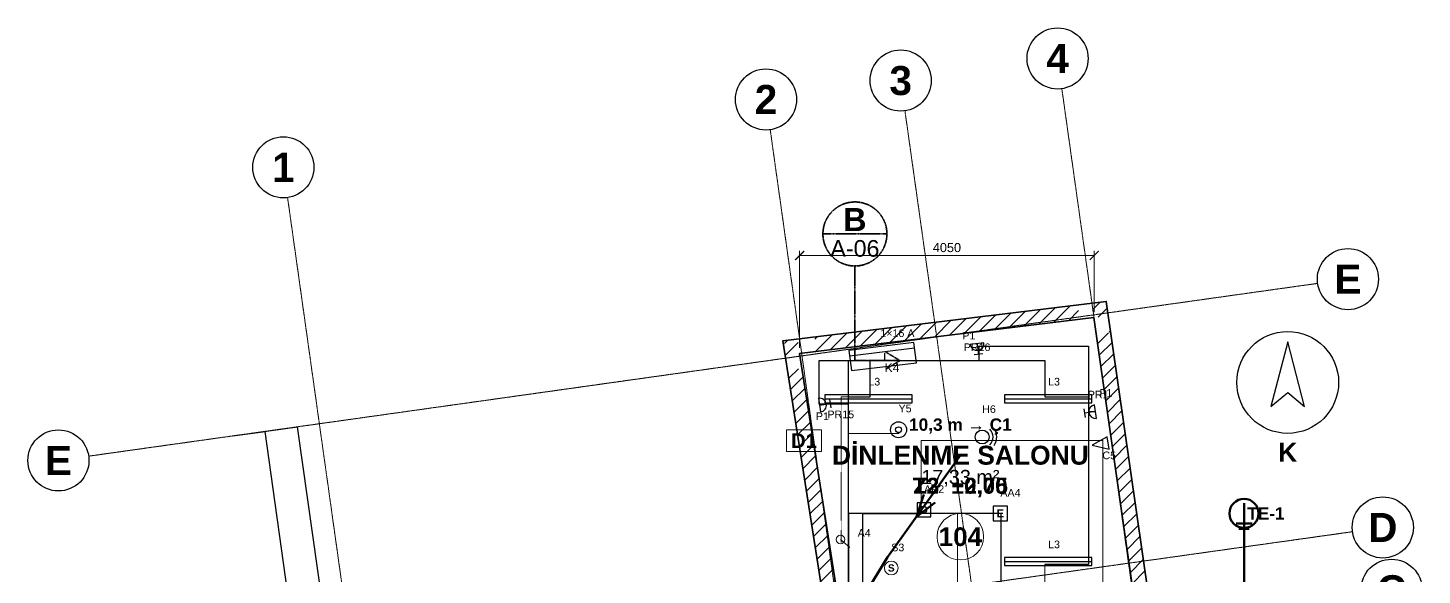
# Model space of a CAD drawing. Header units: millimetres. Extents: x -4770 to 15512, y -5017 to 16972.
# Drawn here: x -4770 to 14398, y 9452 to 16972 of the extents above; entities that cross this region are included whole.
import ezdxf
from ezdxf.enums import TextEntityAlignment as Align

# ---------------------------------------------------------------- set-up
doc = ezdxf.new("R2010")
doc.units = ezdxf.units.MM
doc.linetypes.add('DASHDOT', pattern=[3.556, 2.54, -0.508, 0, -0.508])
doc.linetypes.add('DASHED', pattern=[1.524, 1.27, -0.254])
for name, color, linetype, lineweight in [('A-DUVAR-MEVCUT', 8, 'Continuous', 35), ('A-KESIT-HAT', 1, 'DASHDOT', 35), ('A-MAHAL', 250, 'Continuous', 18), ('A-TAVAN-SINIR', 150, 'Continuous', 25), ('A-TAVAN-YAZI', 150, 'Continuous', 13), ('A-YANGIN-KACIS', 3, 'Continuous', 50), ('A-YAZI', 7, 'Continuous', 13), ('A-ZEMIN-SINIR', 30, 'Continuous', 25), ('A-ZEMIN-YAZI', 30, 'Continuous', 13), ('E-AYD-ACIL', 3, 'Continuous', 25), ('E-AYD-ANAHTAR', 2, 'Continuous', 18), ('E-AYD-ARMATUR', 2, 'Continuous', 25), ('E-AYD-LINYE', 2, 'Continuous', 25), ('E-AYD-SORTI', 2, 'DASHED', 18), ('E-KUVVET-CIHAZ', 5, 'Continuous', 25), ('E-KUVVET-LINYE', 5, 'Continuous', 25), ('E-KUVVET-PRIZ', 5, 'Continuous', 25), ('E-TOPRAK-ELEKTROT', 3, 'Continuous', 50), ('E-TOPRAK-SERIT', 3, 'Continuous', 50), ('E-TOPRAK-YAZI', 3, 'Continuous', 13), ('E-ZAYIF-KAMERA', 6, 'Continuous', 25), ('E-ZAYIF-LINYE', 6, 'DASHED', 13), ('E-ZAYIF-SES', 6, 'Continuous', 25), ('E-ZAYIF-TAVA', 6, 'Continuous', 18), ('E-ZAYIF-VERI', 6, 'Continuous', 25), ('E-ZAYIF-YANGIN', 1, 'Continuous', 25), ('G-AKS-BALON', 8, 'Continuous', 25), ('G-AKS-HAT', 8, 'DASHDOT', 18), ('G-KUZEY', 7, 'Continuous', 25), ('G-OLCU', 7, 'Continuous', 13), ('G-OLCU-ZINCIR', 7, 'Continuous', 13)]:
    doc.layers.add(name, color=color, linetype=linetype, lineweight=lineweight)
doc.styles.add('GYM', font='arial.ttf')
doc.styles.add('GYM-B', font='arialbd.ttf')
doc.styles.add('OpenSansCondensed-Light', font='OpenSansCondensed-Light.ttf')
doc.dimstyles.new('EZDXF', dxfattribs={"dimtxt": 0.25, "dimasz": 0.175, "dimexe": 0.375, "dimexo": 0.125, "dimgap": 0.1, "dimtad": 1, "dimlfac": 100, "dimzin": 12, "dimdsep": 46, "dimtxsty": 'OpenSansCondensed-Light', "dimblk": 'ARCHTICK', "dimcen": 2.5, "dimazin": 3, "dimtfac": 0.5, "dimtmove": 2, "dimatfit": 3})
doc.dimstyles.new('GYM-50', dxfattribs={"dimscale": 50, "dimtxt": 2.5, "dimasz": 2.5, "dimexe": 1.25, "dimexo": 1.5, "dimgap": 0.9, "dimtad": 1, "dimdec": 0, "dimtxsty": 'GYM', "dimblk": 'ARCHTICK', "dimcen": 2.5, "dimclrd": 7, "dimclre": 7, "dimclrt": 7, "dimazin": 3, "dimtfac": 1, "dimtmove": 0, "dimatfit": 3, "dimlwd": 18, "dimlwe": 13})

# ---------------------------------------------------------------- blocks, each defined once
blk = doc.blocks.new('G_KUZEY')
blk.add_lwpolyline([(0, 560), (-230, -330), (0, -140), (230, -330)], close=True)
blk.add_circle((0, 0), 700)
at = {"style": 'GYM-B'}
blk.add_text('K', height=260, dxfattribs=at).set_placement((0, -960), align=Align.MIDDLE_CENTER)
blk = doc.blocks.new('_ARCHTICK')
at = {"color": 0, "linetype": 'BYBLOCK', "const_width": 0.15}
blk.add_lwpolyline([(-0.5, -0.5), (0.5, 0.5)], dxfattribs=at)
blk = doc.blocks.new('E_ARMATUR_LINEER')
blk.add_line((-600, 0), (600, 0))
blk.add_lwpolyline([(-600, -55), (600, -55), (600, 55), (-600, 55)], close=True)
at = {"style": 'GYM'}
blk.add_attdef('LINYE', (0, 185), '', height=105, dxfattribs=at)
blk = doc.blocks.new('E_ACIL')
blk.add_lwpolyline([(-100, -100), (100, -100), (100, 100), (-100, 100)], close=True)
at = {"style": 'GYM-B'}
blk.add_text('E', height=110, dxfattribs=at).set_placement((0, 0), align=Align.MIDDLE_CENTER)
at = {"style": 'GYM'}
blk.add_attdef('KOD', (0, 230), '', height=105, dxfattribs=at)
blk = doc.blocks.new('E_ANAHTAR')
blk.add_line((0, 0), (130, 110))
blk.add_circle((0, 0), 60)
at = {"style": 'GYM'}
blk.add_attdef('KOD', (0, 240), '', height=105, dxfattribs=at)
blk = doc.blocks.new('E_SENSOR')
blk.add_circle((0, 0), 95)
at = {"style": 'GYM-B'}
blk.add_text('S', height=100, dxfattribs=at).set_placement((0, 0), align=Align.MIDDLE_CENTER)
at = {"style": 'GYM'}
blk.add_attdef('KOD', (0, 230), '', height=105, dxfattribs=at)
blk = doc.blocks.new('E_PRIZ')
for p, q in [((-95, 0), (95, 0)), ((-60, 150), (60, 150)), ((0, 0), (0, 150))]:
    blk.add_line(p, q)
blk.add_arc((0, 0), 95, 0, 180)
at = {"style": 'GYM'}
for tag, p in [('KOD', (195, 80)), ('LINYE', (195, -80))]:
    blk.add_attdef(tag, p, '', height=105, dxfattribs=at)
blk = doc.blocks.new('M_KLIMA_IC')
blk.add_line((-450, -60), (450, -60))
blk.add_lwpolyline([(-450, -140), (450, -140), (450, 140), (-450, 140)], close=True)
at = {"style": 'GYM'}
for tag, p, height in [('KOD', (0, 215), 120), ('KAPASITE', (0, -270), 105)]:
    blk.add_attdef(tag, p, '', height=height, dxfattribs=at)
blk = doc.blocks.new('E_KAMERA')
blk.add_lwpolyline([(-110, -85), (110, 0), (-110, 85)], close=True)
at = {"style": 'GYM'}
blk.add_attdef('KOD', (0, 210), '', height=105, dxfattribs=at)
blk = doc.blocks.new('E_HOPARLOR')
blk.add_circle((0, 0), 95)
for radius, start, end in [(150, -45, 45), (200, -35, 35)]:
    blk.add_arc((0, 0), radius, start, end)
at = {"style": 'GYM'}
blk.add_attdef('KOD', (0, 330), '', height=105, dxfattribs=at)
blk = doc.blocks.new('E_VERI')
blk.add_lwpolyline([(-95, -95), (95, -95), (95, 95), (-95, 95)], close=True)
at = {"style": 'GYM-B'}
blk.add_text('D', height=105, dxfattribs=at).set_placement((0, 0), align=Align.MIDDLE_CENTER)
at = {"style": 'GYM'}
blk.add_attdef('KOD', (0, 230), '', height=105, dxfattribs=at)
blk = doc.blocks.new('E_DEDEKTOR')
for radius in [110, 40]:
    blk.add_circle((0, 0), radius)
at = {"style": 'GYM'}
blk.add_attdef('KOD', (0, 240), '', height=105, dxfattribs=at)

msp = doc.modelspace()

# ---------------------------------------------------------------- hatches: boundary and pattern name
at = {"layer": 'A-DUVAR-MEVCUT'}
h = msp.add_hatch(dxfattribs=at)
h.set_pattern_fill('ANSI31', scale=40)
h.paths.add_polyline_path([(11012, 4959), (11563, 1104), (11760.98784, 1132.29865), (11209.98784, 4987.29865)])
h.paths.add_polyline_path([(11353, 1092.99729), (11563, 1104), (11532.98444, 1314), (11735.01704, 1314), (11773, 1048.25716), (11773, 914.72839), (11377.37373, 894), (11353, 894)])
h.paths.add_polyline_path([(11563, 1104), (10456, 1046), (10466.46442, 846.27395), (11573.46442, 904.27395)])
h.paths.add_polyline_path([(10432.29032, 1256), (10456, 1046), (10666, 1057.00271), (10666, 856.72839), (10278.39157, 836.42009), (10275.47486, 862.25383), (10246, 838.72565), (10246, 1256)])
h.paths.add_polyline_path([(10456, 1046), (10400, 1542), (10201.26266, 1519.56191), (10257.26266, 1023.56191)])
h.paths.add_polyline_path([(10190, 1332), (10190, 1534.60563), (10400, 1542), (10423.70968, 1332)])
h.paths.add_polyline_path([(10400, 1542), (10116, 1532), (10123.03789, 1332.12387), (10407.03789, 1342.12387)])
h.paths.add_polyline_path([(10326, 1322), (10129.89105, 1322), (10116, 1532), (10326, 1539.39437)])
h.paths.add_polyline_path([(10116, 1532), (10150, 1018), (10349.56388, 1031.20072), (10315.56388, 1545.20072)])
h.paths.add_polyline_path([(9940, 850.36842), (10150, 1018), (10136.10895, 1228), (10360, 1228), (10360, 840.69587), (10278.39157, 836.42009), (10275.47486, 862.25383), (10207.50852, 808), (9940, 808)])
h.paths.add_polyline_path([(10150, 1018), (9527.47436, 521.07164), (9652.24609, 364.7642), (10274.77173, 861.69256)])
h.paths.add_polyline_path([(9317.47436, 322.81752), (9531, 498), (9527.47436, 521.07164), (9737.47436, 688.70322), (9737.47436, 408.70048), (9618.47696, 311.07164), (9317.47436, 311.07164)])
h.paths.add_polyline_path([(9527.47436, 521.07164), (9531, 498), (9728.70495, 528.21182), (9725.17931, 551.28346)])
h.paths.add_polyline_path([(9321, 325.71005), (9531, 498), (9527.47436, 521.07164), (9741, 691.51754), (9741, 411.59301), (9590.35551, 288), (9321, 288)])
h.paths.add_polyline_path([(9531, 498), (8924, 0), (9050.85552, -154.62108), (9657.85552, 343.37892)])
h.paths.add_polyline_path([(9134, -86.40699), (8995.54426, -200), (8714, -200), (8714, 0), (8924, 0), (9134, 172.28995)])
h.paths.add_polyline_path([(8924, 0), (3241, 0), (3241, -200), (8924, -200)])
h.paths.add_polyline_path([(3067.59807, 210), (3241, 0), (3451, 0), (3451, -200), (3146.77475, -200), (3031, -59.78993), (3031, 210)])
h.paths.add_polyline_path([(3241, 0), (1957, 1555), (1802.78013, 1427.65703), (3086.78013, -127.34297)])
h.paths.add_polyline_path([(1858.5625, 1345), (1957, 1555), (2130.40193, 1345)])
h.paths.add_polyline_path([(1957, 1555), (1732, 1075), (1913.09179, 990.11322), (2138.09179, 1470.11322)])
h.paths.add_polyline_path([(1522, 904.11387), (1522, 1106.32697), (1732, 1075), (1830.4375, 1285), (1942, 1285), (1942, 1051.78408), (1854.44496, 865), (1784.19936, 865)])
h.paths.add_polyline_path([(1732, 1075), (579, 1247), (549.49132, 1049.18888), (1702.49132, 877.18888)])
h.paths.add_polyline_path([(557.26033, 1457), (579, 1247), (789, 1215.67303), (789, 1037), (631.19936, 1037), (396.03926, 1072.08026), (369, 1333.27294), (369, 1457)])
h.paths.add_polyline_path([(579, 1247), (0, 6840), (-198.93685, 6819.40561), (380.06315, 1226.40561)])
h.paths.add_polyline_path([(210, 6856.82218), (0, 6840), (21.73967, 6630), (-179.32916, 6630), (-210, 6926.27294), (-210, 7023.81848), (116.83741, 7050), (210, 7050)])
h.paths.add_polyline_path([(0, 6840), (1136, 6931), (1120.03003, 7130.36138), (-15.96997, 7039.36138)])
h.paths.add_polyline_path([(1094.75781, 7141), (1136, 6931), (926, 6914.17782), (926, 7141)])
h.paths.add_polyline_path([(1136, 6931), (853, 8372), (656.74886, 8333.45796), (939.74886, 6892.45796)])
h.paths.add_polyline_path([(1063, 8394.4824), (853, 8372), (894.24219, 8162), (690.42172, 8162), (643, 8403.46539), (643, 8550.6605), (935.73101, 8582), (1063, 8582)])
h.paths.add_polyline_path([(853, 8372), (6392, 8965), (6370.70986, 9163.8636), (831.70986, 8570.8636)])
h.paths.add_polyline_path([(6359.19864, 9175), (6392, 8965), (6182, 8942.5176), (6182, 9175)])
h.paths.add_polyline_path([(6392, 8965), (5840, 12499), (5642.39599, 12468.13486), (6194.39599, 8934.13486)])
h.paths.add_polyline_path([(6050, 12524.49073), (5840, 12499), (5872.80136, 12289), (5670.37631, 12289), (5630, 12547.49617), (5630, 12674.9773), (5910.28884, 12709), (6050, 12709)])
h.paths.add_polyline_path([(5840, 12499), (9885, 12990), (9860.90001, 13188.54267), (5815.90001, 12697.54267)])
h.paths.add_polyline_path([(9915.16355, 12780), (9885, 12990), (9675, 12964.50927), (9675, 13165.9773), (9955.28884, 13200), (10056.88905, 13200), (10095, 12934.6698), (10095, 12780)])
h.paths.add_polyline_path([(9885, 12990), (10491, 8771), (10688.96826, 8799.43536), (10082.96826, 13018.43536)])
h.paths.add_polyline_path([(10500.33896, 8561), (10473, 8753), (10281, 8725.32836), (10281, 8741.19293), (10491, 8771), (10460.83645, 8981), (10662.88905, 8981), (10701, 8715.6698), (10701, 8598.80247), (10697.05334, 8598.24229), (10701, 8570.52514), (10701, 8561)])
h.paths.add_polyline_path([(10491, 8771), (8314, 8462), (8342.10598, 8263.98471), (10519.10598, 8572.98471)])
h.paths.add_polyline_path([(8524, 8472.10401), (8329, 8444), (8356.21177, 8252), (8346.09066, 8252), (8314, 8462), (8524, 8491.80707)])
h.paths.add_polyline_path([(8314, 8462), (8485.61987, 7338.92633), (8683.32482, 7369.13815), (8511.70495, 8492.21182)])
h.paths.add_polyline_path([(8455.85699, 7548.92633), (8485.61987, 7338.92633), (8453.52921, 7548.92633)])
h.paths.add_polyline_path([(8485.61987, 7338.92633), (8329, 8444), (8130.97892, 8415.93487), (8287.59879, 7310.8612)])
h.paths.add_polyline_path([(8539, 8474.26586), (8329, 8444), (8358.76288, 8234), (8348.84129, 8234), (8314, 8462), (8539, 8493.93615)])
h.paths.add_polyline_path([(8329, 8444), (10473, 8753), (10444.47015, 8950.95466), (8300.47015, 8641.95466)])
h.paths.add_polyline_path([(10502.90199, 8543), (10473, 8753), (10263, 8722.73414), (10263, 8738.63803), (10491, 8771), (10463.4219, 8963), (10665.4745, 8963), (10683, 8840.98663), (10683, 8543)])
h.paths.add_polyline_path([(10473, 8753), (10996, 5080), (11194.00282, 5108.1937), (10671.00282, 8781.1937)])
h.paths.add_polyline_path([(11024.72088, 4870), (11012, 4959), (10786, 4926.84981), (10786, 5050.16768), (10996, 5080), (10966.09801, 5290), (11168.11534, 5290), (11206, 5023.93814), (11206, 4870)])
h.paths.add_polyline_path([(10996, 5080), (8876.81642, 4778.95156), (8904.94574, 4580.93959), (11024.12932, 4881.98803)])
h.paths.add_polyline_path([(9086.81642, 4685.12827), (8895.31677, 4657.88601), (8876.81642, 4778.95156), (9086.81642, 4808.78389)])
h.paths.add_polyline_path([(8876.81642, 4778.95156), (8895.31677, 4657.88601), (9093.02171, 4688.09783), (9074.52136, 4809.16338)])
h.paths.add_polyline_path([(9105.31677, 4687.76008), (8895.31677, 4657.88601), (8876.81642, 4778.95156), (9105.31677, 4811.41202)])
h.paths.add_polyline_path([(8895.31677, 4657.88601), (11012, 4959), (10983.8321, 5157.00649), (8867.14886, 4855.8925)])
h.paths.add_polyline_path([(11042.01556, 4749), (11012, 4959), (10802, 4929.12593), (10802, 5052.44061), (10996, 5080), (10983.32725, 5169), (11185.34458, 5169), (11222, 4911.57103), (11222, 4910.09728), (11221.04179, 4909.96115), (11222, 4903.25716), (11222, 4749)])

# ---------------------------------------------------------------- linework, layer by layer
msp.add_lwpolyline([(11221.04179, 4909.96115), (11791.94357, 915.72091), (10278.39157, 836.42009), (10275.47486, 862.25383), (9742.65371, 436.93168), (9745.91018, 415.62146), (8995.54426, -200), (3146.77475, -200), (2003.97522, 1183.99787), (1849.85398, 855.2059), (396.03926, 1072.08026), (-220.01508, 7023.01622), (896.54259, 7112.45878), (614.68743, 8547.62938), (6162.00312, 9141.51965), (5610.45834, 12672.60525), (10055.14799, 13212.12135), (10717.45096, 8601.13749), (10697.05334, 8598.24229), (11222.20569, 4910.1265)], close=True, dxfattribs=at)
msp.add_lwpolyline([(6392, 8965), (5840, 12499), (9885, 12990), (10491, 8771)], dxfattribs=at)
at = {"layer": 'A-KESIT-HAT'}
for p, q in [((6160, 14140), (7040, 14140)), ((6600, 13700), (6600, 12400)), ((7220, 12400), (7020, 12520)), ((6600, 12400), (7220, 12400)), ((7220, 12400), (7020, 12280))]:
    msp.add_line(p, q, dxfattribs=at)
msp.add_circle((6600, 14140), 440, dxfattribs=at)
at = {"layer": 'A-MAHAL'}
msp.add_lwpolyline([(5660, 11150), (6140, 11150), (6140, 11450), (5660, 11450)], close=True, dxfattribs=at)
msp.add_circle((8050, 9980), 320, dxfattribs=at)
at = {"layer": 'A-TAVAN-SINIR'}
msp.add_lwpolyline([(5550, 8520), (5550, 8874.85629), (6392, 8965), (5840, 12499), (9885, 12990), (10491, 8771), (8722.62783, 8520)], close=True, dxfattribs=at)
at = {"layer": 'A-YANGIN-KACIS'}
for q in [(7546.58535, 10559.96356), (7702.42433, 10448.65)]:
    msp.add_line((7445.37713, 10253.52798), q, dxfattribs=at)
msp.add_lwpolyline([(8050, 11100), (7050, 9700), (6550, 8880), (5000, 8100), (2600, 6500), (450, 4350)], dxfattribs=at)
at = {"layer": 'A-ZEMIN-SINIR'}
msp.add_lwpolyline([(5550, 8520), (5550, 8874.85629), (6392, 8965), (5840, 12499), (9885, 12990), (10491, 8771), (8722.62783, 8520)], close=True, dxfattribs=at)
at = {"layer": 'E-AYD-LINYE'}
for p, q in [((6810, 11900), (6810, 12400)), ((6810, 12400), (9210, 12400)), ((9210, 12400), (9210, 11900)), ((6510, 8400), (6510, 11900)), ((6510, 11900), (6810, 11900)), ((9210, 11900), (9810, 11900)), ((9810, 11900), (9810, 9600)), ((8610, 10300), (6510, 10300)), ((6510, 10300), (6510, 8500)), ((8610, 9000), (8610, 10300)), ((9810, 9600), (9210, 9600))]:
    msp.add_line(p, q, dxfattribs=at)
at = {"layer": 'E-AYD-SORTI'}
for p, q in [((6410, 9900), (6410, 11900)), ((6410, 11900), (6810, 11900)), ((9210, 9000), (9210, 9600))]:
    msp.add_line(p, q, dxfattribs=at)
at = {"layer": 'E-KUVVET-LINYE'}
for p, q in [((7010, 12400), (7010, 12500)), ((8310, 12400), (8310, 12600)), ((8310, 12600), (9810, 12600)), ((9810, 12600), (9810, 11700)), ((6110, 11800), (6110, 12400)), ((6110, 12400), (8310, 12400)), ((6510, 8400), (6510, 12400)), ((6510, 12400), (7010, 12400)), ((6510, 11800), (6110, 11800)), ((6510, 9100), (6510, 11800)), ((9810, 11700), (9910, 11700)), ((6710, 8600), (6710, 10300)), ((6710, 10300), (7510, 10300))]:
    msp.add_line(p, q, dxfattribs=at)
at = {"layer": 'E-TOPRAK-ELEKTROT'}
for p, q in [((11950, 10160), (11950, 10440)), ((11840, 10160), (12060, 10160)), ((11880, 10090), (12020, 10090))]:
    msp.add_line(p, q, dxfattribs=at)
msp.add_circle((11950, 10300), 200, dxfattribs=at)
at = {"layer": 'E-TOPRAK-SERIT'}
msp.add_lwpolyline([(11950, 10300), (11950, 7300), (11950, 4300), (11950, 1300)], dxfattribs=at)
at = {"layer": 'E-ZAYIF-LINYE'}
for p, q in [((6510, 8800), (6510, 11400)), ((6510, 11400), (7210, 11400)), ((7210, 11400), (6510, 11400)), ((6510, 11400), (6510, 8500))]:
    msp.add_line(p, q, dxfattribs=at)
at = {"layer": 'E-ZAYIF-TAVA'}
for p, q in [((7510, 10300), (7510, 11300)), ((7510, 11300), (8310, 11300)), ((8310, 11300), (10010, 11300)), ((10010, 11300), (10010, 8900)), ((8010, 10300), (7510, 10300)), ((8010, 7200), (8010, 10300))]:
    msp.add_line(p, q, dxfattribs=at)
at = {"layer": 'G-AKS-BALON'}
for centre in [(9386.42289, 16552.01029), (7229.60505, 16248.88931), (5377.23919, 15988.55627), (-1258.20667, 15056.00517), (13378.20927, 13519.68238), (-4350.23863, 11028.11152), (13857.833, 10106.98224), (13978.16993, 9250.74044)]:
    msp.add_circle(centre, 420, dxfattribs=at)
at = {"layer": 'G-AKS-HAT'}
for p, q in [((12090.07894, -2685.5021), (9444.87559, 16136.0977)), ((9933.2611, -2988.62308), (7288.05775, 15832.97672)), ((8080.89524, -3248.95612), (5435.6919, 15572.64368)), ((1445.44938, -4181.50722), (-1199.75397, 14640.09258)), ((-3934.32604, 11086.56422), (12962.29668, 13461.22968)), ((-3454.70232, 7673.86408), (13441.92041, 10048.52954))]:
    msp.add_line(p, q, dxfattribs=at)

# ---------------------------------------------------------------- block references
at = {"layer": 'E-AYD-ACIL'}
msp.add_blockref('E_ACIL', (8600, 10300), dxfattribs=at).add_auto_attribs({'KOD': 'AA4'})
at = {"layer": 'E-AYD-ANAHTAR'}
ref = msp.add_blockref('E_ANAHTAR', (6401, 9942), dxfattribs=dict(at, rotation=278.9))
ref.add_attrib('KOD', 'A4', (6638.11037, 9979.13049), dxfattribs={"layer": '0', "height": 105, "style": 'GYM'})
msp.add_blockref('E_SENSOR', (7100, 9550), dxfattribs=at).add_auto_attribs({'KOD': 'S3'})
at = {"layer": 'E-AYD-ARMATUR'}
for p in [(6785, 11873), (9256, 11873), (9256, 9637)]:
    msp.add_blockref('E_ARMATUR_LINEER', p, dxfattribs=at).add_auto_attribs({'LINYE': 'L3'})
at = {"layer": 'E-KUVVET-CIHAZ'}
ref = msp.add_blockref('M_KLIMA_IC', (6982, 12456), dxfattribs=dict(at, rotation=186.9))
ref.add_attrib('KOD', 'K4', (7007.82942, 12242.55717), dxfattribs={"layer": '0', "height": 120, "style": 'GYM'})
ref.add_attrib('KAPASITE', '1×16 A', (6949.56305, 12724.04448), dxfattribs={"layer": '0', "height": 105, "style": 'GYM'})
at = {"layer": 'E-KUVVET-PRIZ'}
ref = msp.add_blockref('E_PRIZ', (8280, 12634), dxfattribs=dict(at, rotation=186.9))
ref.add_attrib('KOD', 'PR16', (8096.02327, 12531.15273), dxfattribs={"layer": '0', "height": 105, "style": 'GYM'})
ref.add_attrib('LINYE', 'P1', (8076.80137, 12689.9939), dxfattribs={"layer": '0', "height": 105, "style": 'GYM'})
ref = msp.add_blockref('E_PRIZ', (6113, 11788), dxfattribs=dict(at, rotation=278.9))
ref.add_attrib('KOD', 'PR15', (6222.20531, 11607.72466), dxfattribs={"layer": '0', "height": 105, "style": 'GYM'})
ref.add_attrib('LINYE', 'P1', (6064.13174, 11582.971), dxfattribs={"layer": '0', "height": 105, "style": 'GYM'})
ref = msp.add_blockref('E_PRIZ', (9909, 11699), dxfattribs=dict(at, rotation=98.2))
ref.add_attrib('KOD', 'PR1', (9802.00526, 11880.59605), dxfattribs={"layer": '0', "height": 105, "style": 'GYM'})
ref.add_attrib('LINYE', 'P1', (9960.36946, 11903.41668), dxfattribs={"layer": '0', "height": 105, "style": 'GYM'})
at = {"layer": 'E-ZAYIF-KAMERA'}
ref = msp.add_blockref('E_KAMERA', (9973, 11253), dxfattribs=dict(at, rotation=188.2))
ref.add_attrib('KOD', 'C5', (10002.95208, 11045.14699), dxfattribs={"layer": '0', "height": 105, "style": 'GYM'})
at = {"layer": 'E-ZAYIF-SES'}
msp.add_blockref('E_HOPARLOR', (8350, 11350), dxfattribs=at).add_auto_attribs({'KOD': 'H6'})
at = {"layer": 'E-ZAYIF-VERI'}
msp.add_blockref('E_VERI', (7550, 10350), dxfattribs=at).add_auto_attribs({'KOD': 'AP2'})
at = {"layer": 'E-ZAYIF-YANGIN'}
msp.add_blockref('E_DEDEKTOR', (7200, 11450), dxfattribs=at).add_auto_attribs({'KOD': 'Y5'})
at = {"layer": 'G-KUZEY'}
msp.add_blockref('G_KUZEY', (12550, 12100), dxfattribs=at)

# ---------------------------------------------------------------- texts
at = {"layer": 'A-KESIT-HAT'}
for s, height, style, p in [('B', 316.8, 'GYM-B', (6600, 14338)), ('A-06', 228.8, 'GYM', (6600, 13942))]:
    msp.add_text(s, height=height, dxfattribs=dict(at, style=style)).set_placement(p, align=Align.MIDDLE_CENTER)
at = {"layer": 'A-MAHAL', "style": 'GYM-B'}
for s, height, p in [('D1', 200, (5900, 11300)), ('104', 256, (8050, 9980))]:
    msp.add_text(s, height=height, dxfattribs=at).set_placement(p, align=Align.MIDDLE_CENTER)
at = {"layer": 'A-TAVAN-YAZI', "style": 'GYM-B'}
msp.add_text('T2  +2,75', height=220, dxfattribs=at).set_placement((8050, 10680), align=Align.MIDDLE_CENTER)
at = {"layer": 'A-YANGIN-KACIS', "style": 'GYM-B'}
msp.add_text('10,3 m → Ç1', height=170, dxfattribs=at).set_placement((8050, 11520), align=Align.MIDDLE_CENTER)
at = {"layer": 'A-YAZI'}
for s, height, style, p in [('DİNLENME SALONU', 260, 'GYM-B', (8050, 11100)), ('17,33 m²', 195, 'GYM', (8050, 10800))]:
    msp.add_text(s, height=height, dxfattribs=dict(at, style=style)).set_placement(p, align=Align.MIDDLE_CENTER)
at = {"layer": 'A-ZEMIN-YAZI', "style": 'GYM-B'}
msp.add_text('Z3  ±0,00', height=220, dxfattribs=at).set_placement((8050, 10680), align=Align.MIDDLE_CENTER)
at = {"layer": 'E-TOPRAK-YAZI', "style": 'GYM-B'}
msp.add_text('TE-1', height=170, dxfattribs=at).set_placement((12250, 10300), align=Align.MIDDLE_CENTER)
at = {"layer": 'G-AKS-BALON', "style": 'GYM-B'}
for s, p in [('4', (9386.42289, 16552.01029)), ('3', (7229.60505, 16248.88931)), ('2', (5377.23919, 15988.55627)), ('1', (-1258.20667, 15056.00517)), ('E', (13378.20927, 13519.68238)), ('E', (-4350.23863, 11028.11152)), ('D', (13857.833, 10106.98224)), ('C', (13978.16993, 9250.74044))]:
    msp.add_text(s, height=399, dxfattribs=at).set_placement(p, align=Align.MIDDLE_CENTER)

# ---------------------------------------------------------------- dimensions: what is measured, and where the dimension line sits
at = {"layer": 'G-OLCU'}
msp.add_linear_dim(base=(5840, 13845), p1=(5840, 12500), p2=(9890, 12990), dimstyle='GYM-50', dxfattribs=at).render()
at = {"layer": 'G-OLCU-ZINCIR'}
for base, p1 in [((650.79886, -700.93475), (-240.4424, -826.19055)), ((-1028.54555, 8014.83818), (-1474.16618, 7952.21028))]:
    msp.add_linear_dim(base=base, p1=p1, p2=(-1953.78991, 11364.91042), angle=98, dimstyle='EZDXF', dxfattribs=at).render()

doc.saveas('drawing.dxf')
